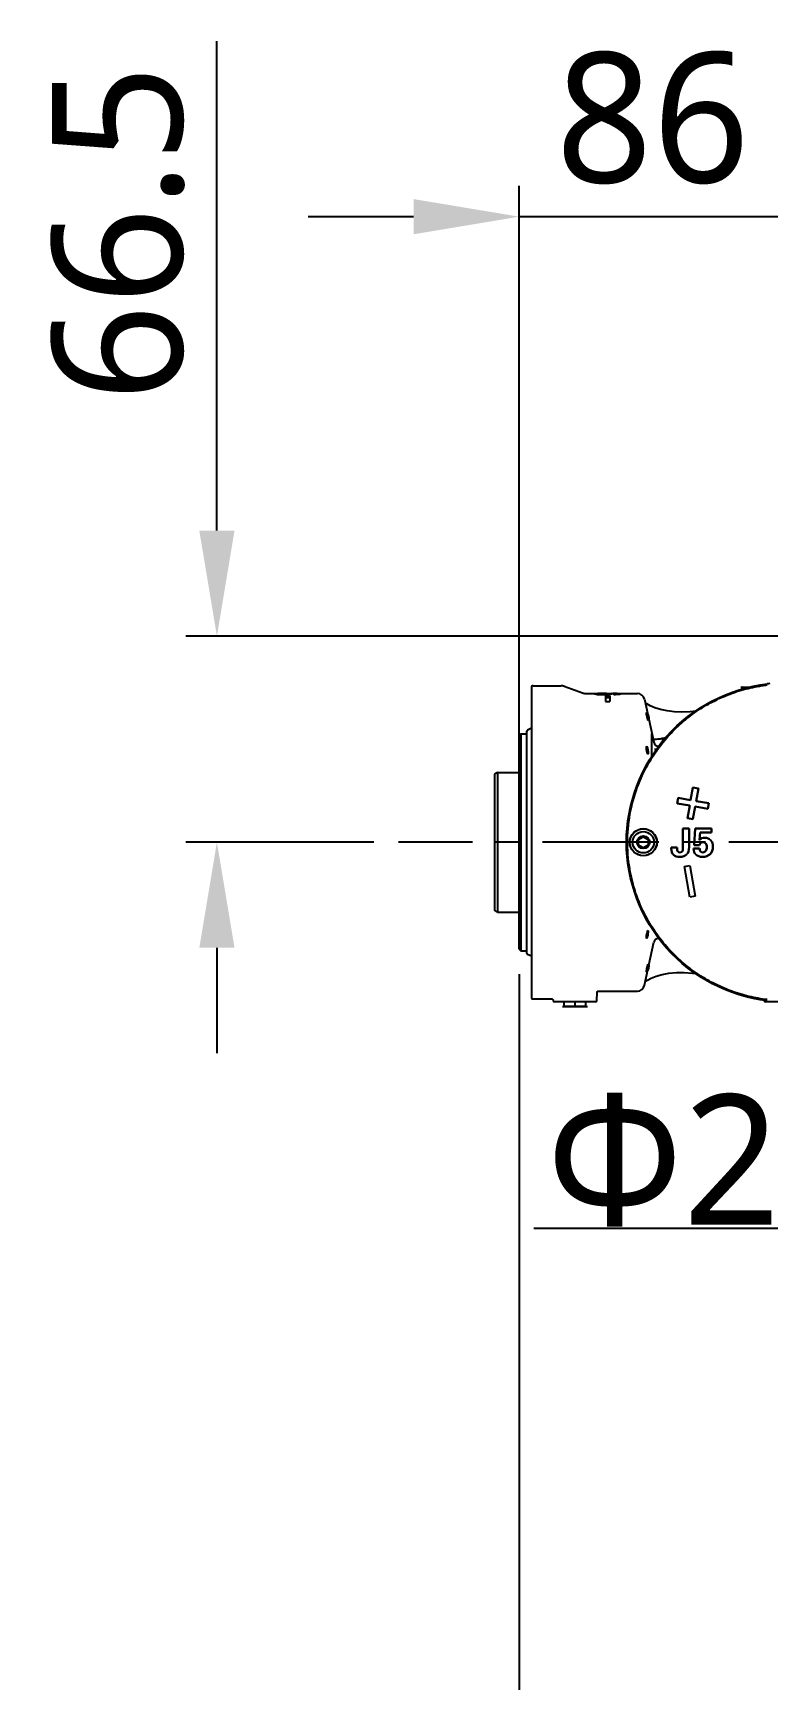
# Model space of a CAD drawing. Header units: millimetres. Extents: x 5828 to 6704, y 123 to 421.
# Drawn here: x 6388.46 to 6400.28, y 266.48 to 293.02 of the extents above; entities that cross this region are included whole.
import ezdxf
from ezdxf import colors
from ezdxf.entities.mleader import LeaderData, LeaderLine
from ezdxf.math import Vec2, Vec3

# ---------------------------------------------------------------- set-up
doc = ezdxf.new("R2010")
doc.units = ezdxf.units.MM
doc.linetypes.add('BANKLINE1', pattern=[5.5, 4, -1.5])
doc.linetypes.add('CENTER', pattern=[0.6, 0.375, -0.075, 0.075, -0.075])
for name, color, linetype in [('00_COMPONENTS', 7, 'BANKLINE1'), ('DIM', 7, 'Continuous'), ('外形图', 7, 'Continuous')]:
    doc.layers.add(name, color=color, linetype=linetype)
doc.styles.add('微软雅黑', font='msyh.ttc', dxfattribs={"height": 2.1})
doc.dimstyles.new('尺寸标注_1_20比例', dxfattribs={"dimtxt": 2.1, "dimasz": 1.7, "dimexe": 0.5, "dimexo": 0.4, "dimgap": 0.5, "dimtad": 1, "dimdec": 1, "dimlfac": 20, "dimdsep": 46, "dimtxsty": '微软雅黑', "dimcen": 0.09, "dimadec": 0, "dimazin": 0, "dimtp": 0.01, "dimtm": 0.01, "dimtfac": 1, "dimtdec": 1, "dimtofl": 0, "dimtmove": 0, "dimatfit": 3, "dimfxl": 1, "dimtolj": 1, "dimarcsym": 0})

# ---------------------------------------------------------------- blocks, each defined once
blk = doc.blocks.new('*D1363')
at = {"layer": 'Defpoints', "color": 0}
for p in [(6396.29, 278.244), (6442.691, 221.368), (6396.29, 204.081)]:
    blk.add_point(p, dxfattribs=at)
at = {"layer": 'DIM', "color": 0, "linetype": 'ByBlock', "lineweight": -2, "ltscale": 20}
for p, q in [((6396.29, 277.844), (6396.29, 203.581)), ((6442.691, 220.968), (6442.691, 203.581)), ((6440.991, 204.081), (6397.99, 204.081))]:
    blk.add_line(p, q, dxfattribs=at)
at = {"layer": 'DIM', "color": 0}
for points in [[(6397.99, 204.364), (6397.99, 203.798), (6396.29, 204.081)], [(6440.991, 203.798), (6440.991, 204.364), (6442.691, 204.081)]]:
    blk.add_solid(points, dxfattribs=at)
at = {"layer": 'DIM', "color": 0, "insert": (6419.491, 205.666), "char_height": 2.1, "attachment_point": 5, "style": '微软雅黑'}
blk.add_mtext('\\A1;\\A1;928', dxfattribs=at)
blk = doc.blocks.new('*D1373')
at = {"layer": 'Defpoints', "color": 0}
for p in [(6414.102, 283.294), (6391.42, 279.969), (6394.346, 279.969)]:
    blk.add_point(p, dxfattribs=at)
at = {"layer": 'DIM', "color": 0, "lineweight": -2}
for p, q in [((6391.42, 284.994), (6391.42, 292.888)), ((6413.702, 283.294), (6390.92, 283.294)), ((6393.946, 279.969), (6390.92, 279.969)), ((6391.42, 278.269), (6391.42, 276.569))]:
    blk.add_line(p, q, dxfattribs=at)
at = {"layer": 'DIM', "color": 0}
for points in [[(6391.136, 284.994), (6391.703, 284.994), (6391.42, 283.294)], [(6391.703, 278.269), (6391.136, 278.269), (6391.42, 279.969)]]:
    blk.add_solid(points, dxfattribs=at)
at = {"layer": 'DIM', "color": 0, "insert": (6389.834, 289.791), "char_height": 2.1, "attachment_point": 5, "rotation": 90, "style": '微软雅黑'}
blk.add_mtext('\\A1;66.5', dxfattribs=at)
blk = doc.blocks.new('*D1374')
at = {"layer": 'Defpoints', "color": 0}
for p in [(6396.29, 290.056), (6400.591, 282.269), (6396.29, 279.969)]:
    blk.add_point(p, dxfattribs=at)
at = {"layer": 'DIM', "color": 0, "lineweight": -2}
for p, q in [((6396.29, 280.369), (6396.29, 290.556)), ((6400.591, 282.669), (6400.591, 290.556)), ((6394.59, 290.056), (6392.89, 290.056)), ((6400.591, 290.056), (6396.29, 290.056)), ((6402.291, 290.056), (6403.991, 290.056))]:
    blk.add_line(p, q, dxfattribs=at)
at = {"layer": 'DIM', "color": 0}
for points in [[(6394.59, 289.772), (6394.59, 290.339), (6396.29, 290.056)], [(6402.291, 290.339), (6402.291, 289.772), (6400.591, 290.056)]]:
    blk.add_solid(points, dxfattribs=at)
at = {"layer": 'DIM', "color": 0, "insert": (6398.441, 291.641), "char_height": 2.1, "attachment_point": 5, "style": '微软雅黑'}
blk.add_mtext('\\A1;86', dxfattribs=at)

msp = doc.modelspace()

# ---------------------------------------------------------------- linework, layer by layer
at = {"layer": '外形图', "linetype": 'Continuous'}
for p, q in [((6396.4905, 282.4874), (6396.4905, 277.4508)), ((6396.5155, 282.4941), (6396.964, 282.4941)), ((6397.0153, 282.4851), (6397.3091, 282.3782)), ((6399.8634, 282.4691), (6400.0324, 282.4691)), ((6399.8931, 282.4691), (6399.8905, 282.4685)), ((6399.8905, 282.4685), (6399.8905, 282.4619)), ((6399.8931, 282.4691), (6399.978, 282.4691)), ((6397.3604, 282.3691), (6397.5561, 282.3691)), ((6397.5726, 282.3621), (6397.5726, 282.3498)), ((6397.6407, 282.3688), (6397.6444, 282.3688)), ((6397.6805, 282.3312), (6397.6805, 282.2406)), ((6397.6805, 282.3312), (6397.7505, 282.3312)), ((6397.6805, 282.3058), (6397.7505, 282.3058)), ((6397.6805, 282.2406), (6397.7505, 282.2406)), ((6397.6946, 282.3688), (6397.7152, 282.3688)), ((6397.7152, 282.3688), (6397.7312, 282.3688)), ((6397.7152, 282.3619), (6397.7152, 282.349)), ((6397.7312, 282.3688), (6397.7659, 282.3688)), ((6397.7386, 282.3657), (6397.7386, 282.3513)), ((6397.7505, 282.3312), (6397.7505, 282.2406)), ((6397.7659, 282.3688), (6397.7797, 282.3687)), ((6397.7797, 282.3687), (6397.7985, 282.3686)), ((6397.8161, 282.358), (6397.8161, 282.3482)), ((6397.8401, 282.3587), (6397.8495, 282.3592)), ((6397.8595, 282.3691), (6398.194, 282.3691)), ((6397.8595, 282.3616), (6397.8595, 282.3497)), ((6398.3106, 282.2747), (6398.4578, 281.5821)), ((6396.2905, 281.6941), (6396.3155, 281.7191)), ((6396.2905, 278.2441), (6396.2905, 281.6941)), ((6396.3155, 281.7191), (6396.3155, 278.2191)), ((6396.3155, 281.7191), (6396.4005, 281.7191)), ((6396.4155, 278.1753), (6396.4155, 281.763)), ((6396.4905, 281.8075), (6396.4241, 281.7765)), ((6398.4287, 281.3464), (6398.4287, 281.7191)), ((6398.6338, 281.6191), (6398.5884, 281.6191)), ((6398.4712, 281.4689), (6398.5035, 281.4689)), ((6395.9405, 281.0941), (6395.8905, 281.0653)), ((6395.9405, 281.0941), (6395.9405, 278.8441)), ((6395.9405, 281.0941), (6396.2755, 281.0941)), ((6395.8905, 281.0653), (6395.8905, 278.873)), ((6399.0887, 280.8522), (6399.0531, 280.6503)), ((6399.0531, 280.6503), (6399.0887, 280.8522)), ((6399.1773, 280.8365), (6399.0887, 280.8522)), ((6399.0887, 280.8522), (6399.1773, 280.8365)), ((6399.1773, 280.8365), (6399.1417, 280.6346)), ((6399.1417, 280.6346), (6399.1773, 280.8365)), ((6398.8512, 280.6859), (6398.8356, 280.5972)), ((6398.8356, 280.5972), (6398.8512, 280.6859)), ((6399.0375, 280.5616), (6398.8356, 280.5972)), ((6398.8356, 280.5972), (6399.0375, 280.5616)), ((6399.0531, 280.6503), (6398.8512, 280.6859)), ((6398.8512, 280.6859), (6399.0531, 280.6503)), ((6399.0375, 280.5616), (6399.0019, 280.3597)), ((6399.0019, 280.3597), (6399.0375, 280.5616)), ((6399.1261, 280.546), (6399.0905, 280.3441)), ((6399.0905, 280.3441), (6399.1261, 280.546)), ((6399.328, 280.5104), (6399.1261, 280.546)), ((6399.1261, 280.546), (6399.328, 280.5104)), ((6399.3436, 280.599), (6399.1417, 280.6346)), ((6399.1417, 280.6346), (6399.3436, 280.599)), ((6399.3436, 280.599), (6399.328, 280.5104)), ((6399.328, 280.5104), (6399.3436, 280.599)), ((6399.0905, 280.3441), (6399.0019, 280.3597)), ((6399.0019, 280.3597), (6399.0905, 280.3441)), ((6398.2143, 280.0131), (6398.2905, 280.0572)), ((6398.2905, 280.0572), (6398.3668, 280.0131)), ((6398.9292, 280.1941), (6398.9292, 279.8679)), ((6398.9292, 279.8679), (6398.9292, 280.1941)), ((6399.0269, 280.1941), (6398.9292, 280.1941)), ((6398.9292, 280.1941), (6399.0269, 280.1941)), ((6399.0269, 280.1941), (6399.0269, 279.8936)), ((6399.0269, 279.8936), (6399.0269, 280.1941)), ((6399.125, 280.1941), (6399.1072, 279.9224)), ((6399.1072, 279.9224), (6399.125, 280.1941)), ((6399.387, 280.1941), (6399.125, 280.1941)), ((6399.125, 280.1941), (6399.387, 280.1941)), ((6399.2077, 280.1245), (6399.1955, 280.0045)), ((6399.1955, 280.0045), (6399.2077, 280.1245)), ((6399.387, 280.1245), (6399.2077, 280.1245)), ((6399.2077, 280.1245), (6399.387, 280.1245)), ((6399.387, 280.1941), (6399.387, 280.1245)), ((6399.387, 280.1245), (6399.387, 280.1941)), ((6398.2143, 279.9251), (6398.2143, 280.0131)), ((6398.2905, 279.8811), (6398.2143, 279.9251)), ((6398.3668, 279.9251), (6398.2905, 279.8811)), ((6398.3668, 280.0131), (6398.3668, 279.9251)), ((6398.7405, 279.8873), (6398.7405, 279.8732)), ((6398.7405, 279.8732), (6398.7405, 279.8873)), ((6398.8361, 279.8873), (6398.7405, 279.8873)), ((6398.7405, 279.8873), (6398.8361, 279.8873)), ((6398.8361, 279.8873), (6398.8355, 279.8713)), ((6398.8355, 279.8713), (6398.8361, 279.8873)), ((6399.1977, 279.8698), (6399.0987, 279.8698)), ((6399.0987, 279.8698), (6399.1977, 279.8698)), ((6399.1968, 279.9224), (6399.1072, 279.9224)), ((6399.1072, 279.9224), (6399.1968, 279.9224)), ((6398.9519, 279.5785), (6399.0405, 279.5941)), ((6398.9519, 279.5785), (6399.0405, 279.5941)), ((6399.0387, 279.0861), (6398.9519, 279.5785)), ((6399.0387, 279.0861), (6398.9519, 279.5785)), ((6399.0405, 279.5941), (6399.1273, 279.1017)), ((6399.0405, 279.5941), (6399.1273, 279.1017)), ((6399.1273, 279.1017), (6399.0387, 279.0861)), ((6399.1273, 279.1017), (6399.0387, 279.0861)), ((6395.9405, 278.8441), (6395.8905, 278.873)), ((6395.9405, 278.8441), (6396.2755, 278.8441)), ((6396.2905, 278.2441), (6396.3155, 278.2191)), ((6396.3155, 278.2191), (6396.4005, 278.2191)), ((6396.4905, 278.1307), (6396.4241, 278.1617)), ((6398.3106, 277.6635), (6398.4578, 278.3562)), ((6396.5155, 277.4441), (6396.8148, 277.4441)), ((6396.8398, 277.4184), (6396.8398, 277.4197)), ((6397.5161, 277.3941), (6396.8649, 277.3941)), ((6397.0155, 277.3198), (6397.0155, 277.3941)), ((6397.1905, 277.3263), (6397.1905, 277.3941)), ((6397.3655, 277.3198), (6397.3655, 277.3941)), ((6397.5411, 277.4184), (6397.5444, 277.5447)), ((6397.5694, 277.5691), (6398.194, 277.5691)), ((6400.5561, 277.3941), (6400.2649, 277.3941)), ((6396.9884, 277.3191), (6397.3926, 277.3191)), ((6397.0155, 277.3198), (6397.0181, 277.3191)), ((6397.3629, 277.3191), (6397.0181, 277.3191)), ((6397.3629, 277.3191), (6397.3655, 277.3198))]:
    msp.add_line(p, q, dxfattribs=at)
at = {"layer": '外形图', "linetype": 'CENTER', "ltscale": 5}
msp.add_line((6404.5406, 279.9691), (6394.3457, 279.9691), dxfattribs=at)
at = {"layer": '外形图', "linetype": 'Continuous'}
for points in [[(6399.1441, 282.0845), (6399.0454, 282.0743), (6398.9131, 282.0692), (6398.7888, 282.0732), (6398.6731, 282.0861), (6398.5676, 282.1075), (6398.4755, 282.1361), (6398.4013, 282.1685), (6398.3489, 282.1994), (6398.3221, 282.2205)], [(6398.3222, 277.718), (6398.3561, 277.7436), (6398.4146, 277.7764), (6398.4951, 277.8092), (6398.5933, 277.8369), (6398.704, 277.8565), (6398.8236, 277.8671), (6398.9502, 277.8685), (6399.0831, 277.8609), (6399.1443, 277.8536)], [(6396.8148, 277.4441), (6396.8244, 277.4422), (6396.8332, 277.436), (6396.8386, 277.4268), (6396.8398, 277.4197)], [(6397.5444, 277.5447), (6397.5456, 277.5516), (6397.5508, 277.5608), (6397.5595, 277.567), (6397.5694, 277.5691)]]:
    msp.add_lwpolyline(points, dxfattribs=at)
for radius in [0.22, 0.2157, 0.1725, 0.1026]:
    msp.add_circle((6398.2905, 279.9691), radius, dxfattribs=at)
for centre, radius, start, end in [((6396.5155, 282.4441), 0.05, 90, 120), ((6396.964, 282.3441), 0.15, 70, 90), ((6400.0014, 281.7445), 0.726, 97.48154, 98.78829), ((6400.6665, 279.2696), 3.2758, 95.89723, 96.70487), ((6397.3604, 282.5191), 0.15, 250, 270), ((6397.6195, 282.9931), 0.6451, 263.52367, 265.81411), ((6397.601, 280.4457), 1.9228, 90.87154, 91.33946), ((6397.6227, 279.0247), 3.3439, 90.50797, 90.87245), ((6397.6572, 274.936), 7.4328, 90.1274, 90.49465), ((6397.6473, 283.5021), 1.1447, 269.01109, 270.0276), ((6397.6919, 262.5227), 19.8461, 89.99221, 90.1371), ((6397.6478, 283.6476), 1.2902, 269.99944, 270.11968), ((6397.6487, 283.4135), 1.0561, 270.09577, 270.96399), ((6397.6765, 283.0045), 0.6567, 273.39456, 275.46415), ((6397.689, 282.8692), 0.5209, 275.51253, 276.02454), ((6397.7658, 275.0245), 7.3443, 89.53323, 89.74487), ((6397.7885, 281.1927), 1.1727, 88.08316, 88.63217), ((6397.7953, 278.5728), 3.7958, 89.17882, 89.54297), ((6397.8234, 280.4893), 1.8791, 88.56925, 89.19661), ((6398.194, 282.25), 0.1192, 12, 90), ((6398.2606, 281.9524), 0.1187, 359.82347, 2.54228), ((6396.4005, 281.7341), 0.015, 270, 0), ((6396.4305, 281.763), 0.015, 115, 180), ((6398.5355, 281.5986), 0.0795, 192, 270), ((6396.2755, 281.1091), 0.015, 270, 0), ((6399.2456, 279.9347), 0.0371, 127.57781, 135.0083), ((6399.2542, 279.9172), 0.056, 82.63548, 90.07525), ((6396.2755, 278.8291), 0.015, 0, 90), ((6396.4005, 278.2041), 0.015, 0, 90), ((6396.4305, 278.1753), 0.015, 180, 245), ((6398.5355, 278.3396), 0.0795, 90, 168), ((6398.077, 278.0132), 0.3046, 339.35466, 339.96216), ((6398.194, 277.6883), 0.1192, 270, 348), ((6396.5155, 277.4941), 0.05, 240, 270), ((6396.8648, 277.4191), 0.025, 181.5, 270), ((6397.5161, 277.4191), 0.025, 270, 358.5), ((6400.2649, 277.4191), 0.025, 181.5, 270), ((6397.1264, 278.0438), 0.726, 261.21171, 262.51846), ((6397.2546, 278.0438), 0.726, 277.48154, 278.78829)]:
    msp.add_arc(centre, radius, start, end, dxfattribs=at)
for points, knots in [([(6398.0178, 279.9691), (6398.0178, 280.5779), (6398.4835, 281.8379), (6399.6796, 282.4519), (6400.2841, 282.523)], [0, 0, 0, 0, 0.5000539, 1, 1, 1, 1]), ([(6400.2856, 277.4318), (6400.1866, 277.4438), (6399.9877, 277.4786), (6399.6969, 277.5682), (6399.4162, 277.6918), (6399.1534, 277.8482), (6398.9112, 278.0343), (6398.6879, 278.2524), (6398.4805, 278.5131), (6398.2907, 278.8312), (6398.1347, 279.2163), (6398.0392, 279.6588), (6398.0249, 280.1286), (6398.0962, 280.5848), (6398.2363, 280.9925), (6398.4195, 281.3338), (6398.6238, 281.6124), (6398.8429, 281.8428), (6399.0794, 282.0379), (6399.3361, 282.2032), (6399.6122, 282.3371), (6399.901, 282.4365), (6400.1279, 282.486), (6400.2563, 282.5029), (6400.2854, 282.5063)], [0, 0, 0, 0, 0.0403661, 0.0814877, 0.1228807, 0.1642026, 0.2049936, 0.2462262, 0.2902438, 0.3394383, 0.3956765, 0.4576651, 0.5216867, 0.5847967, 0.6435487, 0.6953175, 0.7409992, 0.7829745, 0.8236925, 0.8648035, 0.9062871, 0.9475712, 0.9881599, 1, 1, 1, 1]), ([(6397.5069, 282.3621), (6397.5069, 282.3661), (6397.5322, 282.3655), (6397.5434, 282.3676), (6397.5561, 282.3679)], [0, 0, 0, 0, 0.2389077, 1, 1, 1, 1]), ([(6397.5467, 282.3522), (6397.5364, 282.3534), (6397.5264, 282.3559), (6397.5069, 282.3586), (6397.5069, 282.3621)], [0, 0, 0, 0, 0.7485986, 1, 1, 1, 1]), ([(6397.6506, 282.3472), (6397.6306, 282.3472), (6397.6045, 282.3477), (6397.5785, 282.3493), (6397.5724, 282.3498)], [0, 0, 0, 0, 0.765307, 1, 1, 1, 1]), ([(6397.5932, 282.3647), (6397.5881, 282.3645), (6397.5834, 282.3631), (6397.5726, 282.3639), (6397.5726, 282.3621)], [0, 0, 0, 0, 0.7317569, 1, 1, 1, 1]), ([(6397.5726, 282.3621), (6397.5726, 282.36), (6397.5839, 282.3609), (6397.5889, 282.3592), (6397.5941, 282.3589)], [0, 0, 0, 0, 0.282284, 1, 1, 1, 1]), ([(6397.6445, 282.3656), (6397.6313, 282.3656), (6397.6141, 282.3655), (6397.5971, 282.3649), (6397.5932, 282.3647)], [0, 0, 0, 0, 0.7722985, 1, 1, 1, 1]), ([(6397.6958, 282.3647), (6397.692, 282.3649), (6397.6749, 282.3655), (6397.6578, 282.3656), (6397.6445, 282.3656)], [0, 0, 0, 0, 0.222833, 1, 1, 1, 1]), ([(6397.7152, 282.3619), (6397.7152, 282.3637), (6397.7051, 282.3631), (6397.7006, 282.3644), (6397.6958, 282.3647)], [0, 0, 0, 0, 0.2700769, 1, 1, 1, 1]), ([(6397.6968, 282.3588), (6397.7014, 282.3591), (6397.7057, 282.3604), (6397.7152, 282.3602), (6397.7152, 282.3619)], [0, 0, 0, 0, 0.7344255, 1, 1, 1, 1]), ([(6397.7386, 282.3657), (6397.749, 282.3653), (6397.7587, 282.3635), (6397.7796, 282.3632), (6397.7796, 282.3597)], [0, 0, 0, 0, 0.7494887, 1, 1, 1, 1]), ([(6397.7796, 282.3597), (6397.7796, 282.3565), (6397.7617, 282.3545), (6397.7527, 282.3522), (6397.7436, 282.3513)], [0, 0, 0, 0, 0.2630004, 1, 1, 1, 1]), ([(6397.8595, 282.3616), (6397.8595, 282.3625), (6397.8546, 282.3628), (6397.846, 282.3644), (6397.8351, 282.3644), (6397.8278, 282.3647)], [0, 0, 0, 0, 0.0853039, 0.3097624, 1, 1, 1, 1]), ([(6397.8495, 282.3592), (6397.8511, 282.3593), (6397.8539, 282.3599), (6397.8595, 282.3598), (6397.8595, 282.3616)], [0, 0, 0, 0, 0.4772128, 1, 1, 1, 1]), ([(6397.896, 282.3527), (6397.8934, 282.3524), (6397.8814, 282.3509), (6397.8693, 282.3501), (6397.8599, 282.3496)], [0, 0, 0, 0, 0.2171998, 1, 1, 1, 1]), ([(6397.8703, 282.3678), (6397.8743, 282.3677), (6397.8879, 282.3673), (6397.9014, 282.3668), (6397.9109, 282.3658)], [0, 0, 0, 0, 0.2948467, 1, 1, 1, 1]), ([(6397.9239, 282.3613), (6397.9239, 282.3588), (6397.911, 282.3552), (6397.9033, 282.3537), (6397.896, 282.3527)], [0, 0, 0, 0, 0.2492948, 1, 1, 1, 1]), ([(6397.9109, 282.3658), (6397.913, 282.3656), (6397.9169, 282.3649), (6397.9239, 282.3638), (6397.9239, 282.3613)], [0, 0, 0, 0, 0.4594777, 1, 1, 1, 1]), ([(6398.3671, 281.9351), (6398.3653, 281.9351), (6398.3644, 281.9444), (6398.3597, 281.9546), (6398.3557, 281.975), (6398.3505, 281.9972), (6398.3466, 282.0194), (6398.3422, 282.0404), (6398.3427, 282.05), (6398.3398, 282.0601), (6398.3414, 282.0601)], [0, 0, 0, 0, 0.0419356, 0.1522823, 0.3138036, 0.5027051, 0.6919496, 0.85353, 0.9619635, 1, 1, 1, 1]), ([(6398.3414, 282.0601), (6398.3432, 282.0601), (6398.3439, 282.0507), (6398.3486, 282.0406), (6398.3525, 282.0201), (6398.3577, 281.9979), (6398.3617, 281.9757), (6398.3662, 281.9547), (6398.3658, 281.9452), (6398.3687, 281.9351), (6398.3671, 281.9351)], [0, 0, 0, 0, 0.0415803, 0.1518117, 0.3134171, 0.5024261, 0.6917361, 0.8534129, 0.9619401, 1, 1, 1, 1]), ([(6398.3622, 282.0322), (6398.3691, 282.0138), (6398.3762, 281.989), (6398.3789, 281.9636), (6398.3791, 281.9577)], [0, 0, 0, 0, 0.7695502, 1, 1, 1, 1]), ([(6398.3529, 281.4139), (6398.3512, 281.4201), (6398.3452, 281.4466), (6398.3415, 281.4737), (6398.341, 281.4944)], [0, 0, 0, 0, 0.2353427, 1, 1, 1, 1]), ([(6398.3414, 281.5082), (6398.3417, 281.5103), (6398.3418, 281.5131), (6398.3438, 281.5166), (6398.3448, 281.5166)], [0, 0, 0, 0, 0.6831372, 1, 1, 1, 1]), ([(6398.3448, 281.5166), (6398.3473, 281.5166), (6398.3513, 281.5063), (6398.3537, 281.4998), (6398.3552, 281.4942)], [0, 0, 0, 0, 0.3039853, 1, 1, 1, 1]), ([(6398.3636, 281.3916), (6398.361, 281.3916), (6398.3568, 281.4017), (6398.3544, 281.4083), (6398.3529, 281.4139)], [0, 0, 0, 0, 0.3063377, 1, 1, 1, 1]), ([(6398.3552, 281.4942), (6398.357, 281.488), (6398.363, 281.4615), (6398.367, 281.4344), (6398.3675, 281.4137)], [0, 0, 0, 0, 0.2354132, 1, 1, 1, 1]), ([(6398.3671, 281.3999), (6398.3668, 281.3978), (6398.3667, 281.395), (6398.3646, 281.3916), (6398.3636, 281.3916)], [0, 0, 0, 0, 0.6787063, 1, 1, 1, 1]), ([(6400.2841, 277.4152), (6399.6796, 277.4864), (6398.4835, 278.1003), (6398.0178, 279.3603), (6398.0178, 279.9691)], [0, 0, 0, 0, 0.4999468, 1, 1, 1, 1]), ([(6398.3448, 278.4217), (6398.3418, 278.4217), (6398.3411, 278.4376), (6398.341, 278.4453), (6398.3414, 278.4529)], [0, 0, 0, 0, 0.2814714, 1, 1, 1, 1]), ([(6398.3618, 278.4736), (6398.3596, 278.4611), (6398.3559, 278.4438), (6398.3499, 278.428), (6398.3466, 278.4217), (6398.3448, 278.4217)], [0, 0, 0, 0, 0.6902226, 0.9032495, 1, 1, 1, 1]), ([(6398.3465, 278.4948), (6398.3486, 278.5073), (6398.3523, 278.5246), (6398.3582, 278.5404), (6398.3618, 278.5467), (6398.3636, 278.5467)], [0, 0, 0, 0, 0.688987, 0.9019009, 1, 1, 1, 1]), ([(6398.3636, 278.5467), (6398.3666, 278.5467), (6398.3676, 278.5308), (6398.3676, 278.523), (6398.3671, 278.5154)], [0, 0, 0, 0, 0.2828094, 1, 1, 1, 1]), ([(6398.3484, 277.9002), (6398.3471, 277.8948), (6398.344, 277.8896), (6398.3436, 277.8781), (6398.3414, 277.8781)], [0, 0, 0, 0, 0.7250404, 1, 1, 1, 1]), ([(6398.3433, 277.9003), (6398.3443, 277.9067), (6398.349, 277.9338), (6398.3546, 277.9607), (6398.3598, 277.9811)], [0, 0, 0, 0, 0.234237, 1, 1, 1, 1]), ([(6398.3651, 277.981), (6398.3641, 277.9746), (6398.3592, 277.9476), (6398.3535, 277.9207), (6398.3484, 277.9002)], [0, 0, 0, 0, 0.2342217, 1, 1, 1, 1]), ([(6398.3598, 277.9811), (6398.3612, 277.9865), (6398.3642, 277.9917), (6398.3649, 278.0031), (6398.3671, 278.0031)], [0, 0, 0, 0, 0.7236788, 1, 1, 1, 1]), ([(6398.3793, 277.9864), (6398.3793, 277.9807), (6398.3774, 277.9542), (6398.3703, 277.9283), (6398.3632, 277.9088)], [0, 0, 0, 0, 0.2164383, 1, 1, 1, 1]), ([(6398.3671, 278.0031), (6398.3678, 278.0031), (6398.3672, 277.9987), (6398.3673, 277.9968), (6398.3671, 277.9948)], [0, 0, 0, 0, 0.2589207, 1, 1, 1, 1]), ([(6398.3414, 277.8781), (6398.3407, 277.8781), (6398.3414, 277.8826), (6398.3412, 277.8844), (6398.3414, 277.8865)], [0, 0, 0, 0, 0.2585042, 1, 1, 1, 1])]:
    msp.add_open_spline(points, degree=3, knots=knots, dxfattribs=at)
for points in [[(6399.9069, 282.4642), (6399.9305, 282.4673), (6399.9543, 282.4691), (6399.978, 282.4691)], [(6397.5941, 282.3589), (6397.6052, 282.3581), (6397.6163, 282.3578), (6397.6275, 282.3576)], [(6397.7153, 282.349), (6397.6938, 282.3477), (6397.6722, 282.3472), (6397.6506, 282.3472)], [(6397.6665, 282.3575), (6397.6766, 282.3577), (6397.6867, 282.358), (6397.6968, 282.3588)], [(6397.8165, 282.365), (6397.8016, 282.3654), (6397.7867, 282.3655), (6397.7718, 282.3656)], [(6397.8161, 282.358), (6397.8241, 282.3581), (6397.8321, 282.3583), (6397.8401, 282.3587)], [(6397.8599, 282.3496), (6397.8453, 282.3488), (6397.8307, 282.3484), (6397.8161, 282.3482)], [(6398.4457, 281.6384), (6398.479, 281.625), (6398.5594, 281.6357), (6398.6722, 281.6634)], [(6398.341, 281.4944), (6398.3409, 281.499), (6398.3409, 281.5036), (6398.3414, 281.5082)], [(6398.3675, 281.4137), (6398.3676, 281.4091), (6398.3676, 281.4045), (6398.3671, 281.3999)], [(6399.2344, 280.0334), (6399.2212, 280.0274), (6399.2084, 280.0177), (6399.1955, 280.0045)], [(6399.1955, 280.0045), (6399.1997, 280.0088), (6399.2039, 280.0127), (6399.208, 280.0162)], [(6399.208, 280.0162), (6399.2167, 280.0236), (6399.2255, 280.0294), (6399.2344, 280.0334)], [(6399.2817, 280.0424), (6399.2629, 280.0424), (6399.2472, 280.0393), (6399.2344, 280.0334)], [(6399.2344, 280.0334), (6399.2472, 280.0393), (6399.2629, 280.0424), (6399.2817, 280.0424)], [(6399.3753, 280.001), (6399.3503, 280.0287), (6399.3193, 280.0424), (6399.2817, 280.0424)], [(6399.2817, 280.0424), (6399.3193, 280.0424), (6399.3503, 280.0287), (6399.3753, 280.001)], [(6398.7405, 279.8732), (6398.7405, 279.8237), (6398.7527, 279.7883), (6398.7772, 279.7667)], [(6398.7772, 279.7667), (6398.7527, 279.7883), (6398.7405, 279.8237), (6398.7405, 279.8732)], [(6398.7772, 279.7667), (6398.8016, 279.7451), (6398.8342, 279.7344), (6398.8753, 279.7344)], [(6398.8753, 279.7344), (6398.8342, 279.7344), (6398.8016, 279.7451), (6398.7772, 279.7667)], [(6398.8778, 279.8071), (6398.8496, 279.8071), (6398.8338, 279.8284), (6398.8355, 279.8713)], [(6398.8355, 279.8713), (6398.8338, 279.8284), (6398.8496, 279.8071), (6398.8778, 279.8071)], [(6398.8753, 279.7344), (6398.9248, 279.7344), (6398.9624, 279.7472), (6398.9882, 279.7732)], [(6398.9882, 279.7732), (6398.9624, 279.7472), (6398.9248, 279.7344), (6398.8753, 279.7344)], [(6398.9172, 279.8213), (6398.9091, 279.8118), (6398.8959, 279.8071), (6398.8778, 279.8071)], [(6398.8778, 279.8071), (6398.8959, 279.8071), (6398.9091, 279.8118), (6398.9172, 279.8213)], [(6398.9292, 279.8679), (6398.9292, 279.8463), (6398.9251, 279.8306), (6398.9172, 279.8213)], [(6398.9172, 279.8213), (6398.9251, 279.8306), (6398.9292, 279.8463), (6398.9292, 279.8679)], [(6398.9882, 279.7732), (6399.0138, 279.799), (6399.0269, 279.8391), (6399.0269, 279.8936)], [(6399.0269, 279.8936), (6399.0269, 279.8391), (6399.0138, 279.799), (6398.9882, 279.7732)], [(6399.0987, 279.8698), (6399.0999, 279.8259), (6399.1137, 279.7924), (6399.1394, 279.7692)], [(6399.1394, 279.7692), (6399.1137, 279.7924), (6399.0999, 279.8259), (6399.0987, 279.8698)], [(6399.1394, 279.7692), (6399.1651, 279.746), (6399.1999, 279.7344), (6399.2444, 279.7344)], [(6399.2444, 279.7344), (6399.1999, 279.7344), (6399.1651, 279.746), (6399.1394, 279.7692)], [(6399.1968, 279.9224), (6399.2037, 279.94), (6399.2112, 279.9528), (6399.2193, 279.961)], [(6399.2032, 279.9369), (6399.201, 279.9325), (6399.1988, 279.9277), (6399.1968, 279.9224)], [(6399.2137, 279.8221), (6399.2056, 279.8322), (6399.2002, 279.8482), (6399.1977, 279.8698)], [(6399.1977, 279.8698), (6399.2002, 279.8482), (6399.2056, 279.8322), (6399.2137, 279.8221)], [(6399.2193, 279.961), (6399.2136, 279.9553), (6399.2082, 279.9473), (6399.2032, 279.9369)], [(6399.2516, 279.8071), (6399.2344, 279.8071), (6399.2219, 279.8121), (6399.2137, 279.8221)], [(6399.2137, 279.8221), (6399.2219, 279.8121), (6399.2344, 279.8071), (6399.2516, 279.8071)], [(6399.2193, 279.961), (6399.2275, 279.9691), (6399.2391, 279.9732), (6399.2541, 279.9732)], [(6399.2315, 279.9691), (6399.2284, 279.9678), (6399.2255, 279.9661), (6399.223, 279.9641)], [(6399.2461, 279.9728), (6399.2407, 279.9722), (6399.2358, 279.971), (6399.2315, 279.9691)], [(6399.2444, 279.7344), (6399.2949, 279.7344), (6399.3356, 279.7491), (6399.3663, 279.7789)], [(6399.3663, 279.7789), (6399.3356, 279.7491), (6399.2949, 279.7344), (6399.2444, 279.7344)], [(6399.2541, 279.9732), (6399.2513, 279.9732), (6399.2486, 279.973), (6399.2461, 279.9728)], [(6399.2957, 279.831), (6399.2845, 279.8149), (6399.2698, 279.8071), (6399.2516, 279.8071)], [(6399.2516, 279.8071), (6399.2698, 279.8071), (6399.2845, 279.8149), (6399.2957, 279.831)], [(6399.2541, 279.9732), (6399.2711, 279.9732), (6399.2852, 279.966), (6399.2959, 279.9521)], [(6399.2746, 279.9691), (6399.2705, 279.9709), (6399.266, 279.9721), (6399.2614, 279.9727)], [(6399.2959, 279.9521), (6399.2899, 279.9599), (6399.2827, 279.9656), (6399.2746, 279.9691)], [(6399.3124, 279.8967), (6399.3124, 279.8688), (6399.3068, 279.8469), (6399.2957, 279.831)], [(6399.2957, 279.831), (6399.3068, 279.8469), (6399.3124, 279.8688), (6399.3124, 279.8967)], [(6399.2959, 279.9521), (6399.3068, 279.9381), (6399.3124, 279.9196), (6399.3124, 279.8967)], [(6399.3124, 279.8967), (6399.3124, 279.9196), (6399.3068, 279.9381), (6399.2959, 279.9521)], [(6399.3663, 279.7789), (6399.397, 279.8087), (6399.4127, 279.8478), (6399.4127, 279.8967)], [(6399.4127, 279.8967), (6399.4127, 279.8478), (6399.397, 279.8087), (6399.3663, 279.7789)], [(6399.4127, 279.8967), (6399.4127, 279.9387), (6399.4002, 279.9735), (6399.3753, 280.001)], [(6399.3753, 280.001), (6399.3841, 279.9913), (6399.3913, 279.9807), (6399.397, 279.9691)], [(6399.397, 279.9691), (6399.4075, 279.948), (6399.4127, 279.9239), (6399.4127, 279.8967)], [(6398.3414, 278.4529), (6398.3423, 278.4669), (6398.3441, 278.4809), (6398.3465, 278.4948)], [(6398.3671, 278.5154), (6398.3662, 278.5014), (6398.3643, 278.4874), (6398.3618, 278.4736)], [(6398.3414, 277.8865), (6398.3419, 277.8911), (6398.3426, 277.8957), (6398.3433, 277.9003)], [(6398.3671, 277.9948), (6398.3666, 277.9902), (6398.3659, 277.9856), (6398.3651, 277.981)], [(6397.103, 277.3191), (6397.0792, 277.3191), (6397.0554, 277.3209), (6397.0319, 277.324)], [(6397.1905, 277.3263), (6397.1616, 277.3219), (6397.1323, 277.3191), (6397.103, 277.3191)], [(6397.278, 277.3191), (6397.2487, 277.3191), (6397.2194, 277.3219), (6397.1905, 277.3263)], [(6397.3491, 277.324), (6397.3255, 277.3209), (6397.3017, 277.3191), (6397.278, 277.3191)]]:
    msp.add_open_spline(points, degree=3, dxfattribs=at)

# ---------------------------------------------------------------- dimensions: what is measured, and where the dimension line sits
at = {"layer": 'DIM'}
dim = msp.add_linear_dim(base=(6391.4196, 279.9691), p1=(6414.1021, 283.2942), p2=(6394.3457, 279.9691), angle=90, dimstyle='尺寸标注_1_20比例', dxfattribs=at)
dim.commit()
dim.dimension.update_dxf_attribs({"geometry": '*D1373', "text_midpoint": (6391.4196, 289.791), "dimtype": 160})
dim = msp.add_linear_dim(base=(6396.2905, 290.0556), p1=(6400.5905, 282.2691), p2=(6396.2905, 279.9691), dimstyle='尺寸标注_1_20比例', override={"dimtofl": 1}, dxfattribs=at)
dim.commit()
dim.dimension.update_dxf_attribs({"geometry": '*D1374', "text_midpoint": (6398.4405, 291.6409)})
at = {"layer": 'DIM', "linetype": 'ByBlock', "ltscale": 20}
dim = msp.add_linear_dim(base=(6396.2905, 204.081), p1=(6442.6911, 221.3684), p2=(6396.2905, 278.2441), text='\\A1;928', dimstyle='尺寸标注_1_20比例', dxfattribs=at)
dim.commit()
dim.dimension.update_dxf_attribs({"geometry": '*D1363', "text_midpoint": (6419.4908, 204.081), "dimtype": 160})

# ---------------------------------------------------------------- leaders
at = {"layer": '00_COMPONENTS', "linetype": 'ByBlock', "ltscale": 20}
ml = msp.add_multileader_mtext('Standard', dxfattribs=at)
ml.set_content('{\\A1;\\C256;Φ\\C0;24}', style='微软雅黑')
ml.set_leader_properties()
ml.build(insert=Vec2(0, 0))
ml.multileader.update_dxf_attribs({"text_left_attachment_type": 5, "text_right_attachment_type": 5, "dogleg_length": 0.1667, "arrow_head_size": 1.7})
ctx = ml.context
ctx.base_point, ctx.char_height, ctx.arrow_head_size, ctx.landing_gap_size, ctx.plane_origin = Vec3(6396.3791, 273.7438), 2.1, 1.7, 0.3333, Vec3(6404.4611, 280.432)
ctx.left_attachment, ctx.right_attachment, ctx.text_align_type = 5, 5, 2
notes = []
notes.append((ctx, [(0, (1, 1, 0), (6402.5594, 273.7438), (-1, 0), 0.1667, [(0, [(6404.3958, 279.3813)], 0, [])])]))
ctx.mtext.insert, ctx.mtext.alignment, ctx.mtext.flow_direction = Vec3(6402.0594, 275.9021), 3, 5
for ctx, leaders in notes:
    for number, flags, end, landing, length, lines in leaders:
        leader = LeaderData()
        leader.index, (leader.has_last_leader_line, leader.has_dogleg_vector, leader.attachment_direction) = number, flags
        leader.last_leader_point, leader.dogleg_vector, leader.dogleg_length = Vec3(end), Vec3(landing), length
        for number, points, colour, breaks in lines:
            line = LeaderLine()
            line.index, line.vertices, line.color, line.breaks = number, Vec3.list(points), colors.encode_raw_color(colour), breaks
            leader.lines.append(line)
        ctx.leaders.append(leader)

doc.saveas('drawing.dxf')
